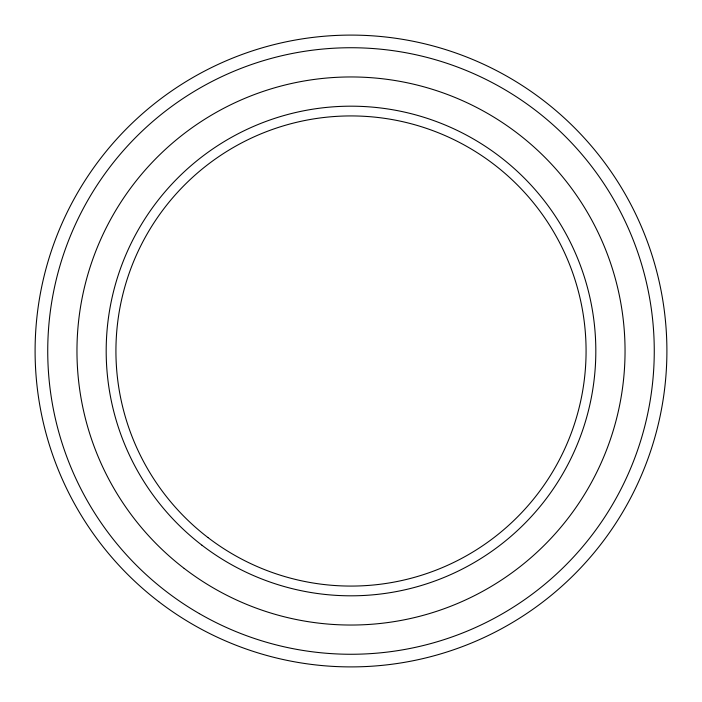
<?xml version="1.0" encoding="UTF-8"?>
<svg xmlns="http://www.w3.org/2000/svg" width="702" height="702" viewBox="0 0 702 702"><rect width="100%" height="100%" fill="white"/><g stroke="black" fill="none" stroke-linecap="round" stroke-linejoin="round"><path stroke-width="1.05" d="M207.897 537.504A235.082 235.082 0 0 0 584.064 381.686A235.082 235.082 0 0 0 261.039 133.819A235.082 235.082 0 0 0 207.897 537.504M158.696 601.623A315.9 315.9 0 0 0 664.197 392.234A315.9 315.9 0 0 0 230.107 59.144A315.9 315.9 0 0 0 158.696 601.623M199.368 613.636A303.264 303.264 0 0 0 654.264 351A303.264 303.264 0 0 0 199.368 88.364A303.264 303.264 0 0 0 199.368 613.636M184.178 568.409A274.043 274.043 0 0 0 622.7 386.767A274.043 274.043 0 0 0 246.13 97.815A274.043 274.043 0 0 0 184.178 568.409M201.965 545.226A244.822 244.822 0 0 0 593.725 382.959A244.822 244.822 0 0 0 257.309 124.816A244.822 244.822 0 0 0 201.965 545.226"/></g></svg>
